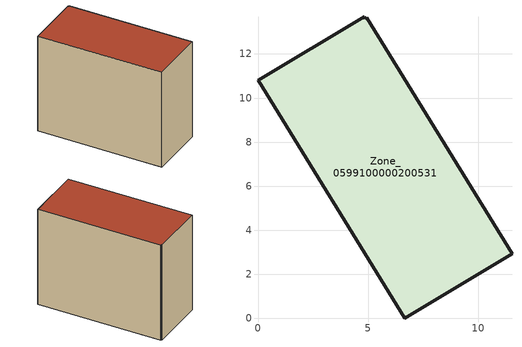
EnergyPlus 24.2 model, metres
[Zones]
Zone_0599100000200531
 floor ground (C_G): 4.88,13.61 4.94,13.65 11.54,2.93 6.67,0 0,10.8 4.82,13.69 z0
 wall outside (C_F): 6.67,0 11.54,2.93 4.94,13.65 4.88,13.61 4.82,13.69 0,10.8 6.67,0 z0:10.25
 roof outside (C_R): 4.94,13.65 4.88,13.61 4.82,13.69 0,10.8 6.67,0 11.54,2.93 z10.25
[BUILDING]
Pand.0599100000200531: North Axis=0; Terrain=City; Loads Convergence Tolerance Value=0.04; Temperature Convergence Tolerance Value=0.4; Solar Distribution=FullExterior; Maximum Number of Warmup Days=25; Minimum Number of Warmup Days=1
[Site:Location]
Rotterdam.The.Hague.AP_ZH_NLD Design_Conditions: Latitude=51.96; Longitude=4.45; Time Zone=1; Elevation=-4.5
[SITE:GROUNDTEMPERATURE:BUILDINGSURFACE]
18, 18, 18, 18, 18, 18, 18, 18, 18, 18, 18, 18
[MATERIAL] Thermal Absorptance=0.9; Solar Absorptance=0.7; Visible Absorptance=0.7
Name | Roughness | Thickness | Conductivity | Density | Specific Heat
G.TI.1946 | MediumSmooth | 0.15 | 1 | 540 | 1210
F.TI.1946 | Rough | 0.3 | 0.857143 | 1920 | 840
R.TI.1946 | MediumRough | 0.2 | 0.1 | 1500 | 1000
[CONSTRUCTION]
C_G: G.TI.1946
C_F: F.TI.1946
C_R: R.TI.1946
[ZONE]
Zone_0599100000200531: Type=1; Multiplier=1; Ceiling Height=Autocalculate; Volume=Autocalculate; Floor Area=autocalculate; Part of Total Floor Area=Yes
[ZONEINFILTRATION:DESIGNFLOWRATE]
Infil_Zone_0599100000200531: Zone or ZoneList or Space or SpaceList=Zone_0599100000200531; Schedule=AlwaysOn; Design Flow Rate Calculation Method=Flow/Area; Flow Rate per Floor Area=0.003; Constant Term Coefficient=1; Temperature Term Coefficient=0; Velocity Term Coefficient=0; Velocity Squared Term Coefficient=0
[HVACTEMPLATE:ZONE:IDEALLOADSAIRSYSTEM]
Zone_0599100000200531: Maximum Heating Supply Air Temperature=50; Minimum Cooling Supply Air Temperature=13; Maximum Heating Supply Air Humidity Ratio=0.0156; Minimum Cooling Supply Air Humidity Ratio=0.0077; Heating Limit=NoLimit; Cooling Limit=NoLimit; Dehumidification Control Type=ConstantSensibleHeatRatio; Cooling Sensible Heat Ratio=0.7; Dehumidification Setpoint=60; Humidification Control Type=None; Humidification Setpoint=30; Outdoor Air Method=None; Outdoor Air Flow Rate per Person=0.00944; Outdoor Air Flow Rate per Zone Floor Area=0; Outdoor Air Flow Rate per Zone=0; Demand Controlled Ventilation Type=None; Outdoor Air Economizer Type=NoEconomizer; Heat Recovery Type=None; Sensible Heat Recovery Effectiveness=0.7; Latent Heat Recovery Effectiveness=0.65
[ZONECONTROL:THERMOSTAT]
ThermostatControl_Zone_0599100000200531: Zone or ZoneList=Zone_0599100000200531; Control Type Schedule=DualSetpointControlType; Control 1=Thermostat_Zone_0599100000200531; Temperature Difference Between Cutout And Setpoint=0
[THERMOSTATSETPOINT:DUALSETPOINT]
Thermostat_Zone_0599100000200531: Heating Setpoint Temperature Schedule=HeatingSetpoint_Zone_0599100000200531; Cooling Setpoint Temperature Schedule=CoolingSetpoint_Zone_0599100000200531
[SCHEDULE:COMPACT]
HeatingSetpoint_Zone_0599100000200531: Through: 12/31, For: AllDays, Until: 24:00, 21
CoolingSetpoint_Zone_0599100000200531: Through: 12/31, For: AllDays, Until: 24:00, 24
DualSetpointControlType: Through: 12/31, For: AllDays, Until: 24:00, 4
AlwaysOn: Through: 12/31, For: AllDays, Until: 24:00, 1
